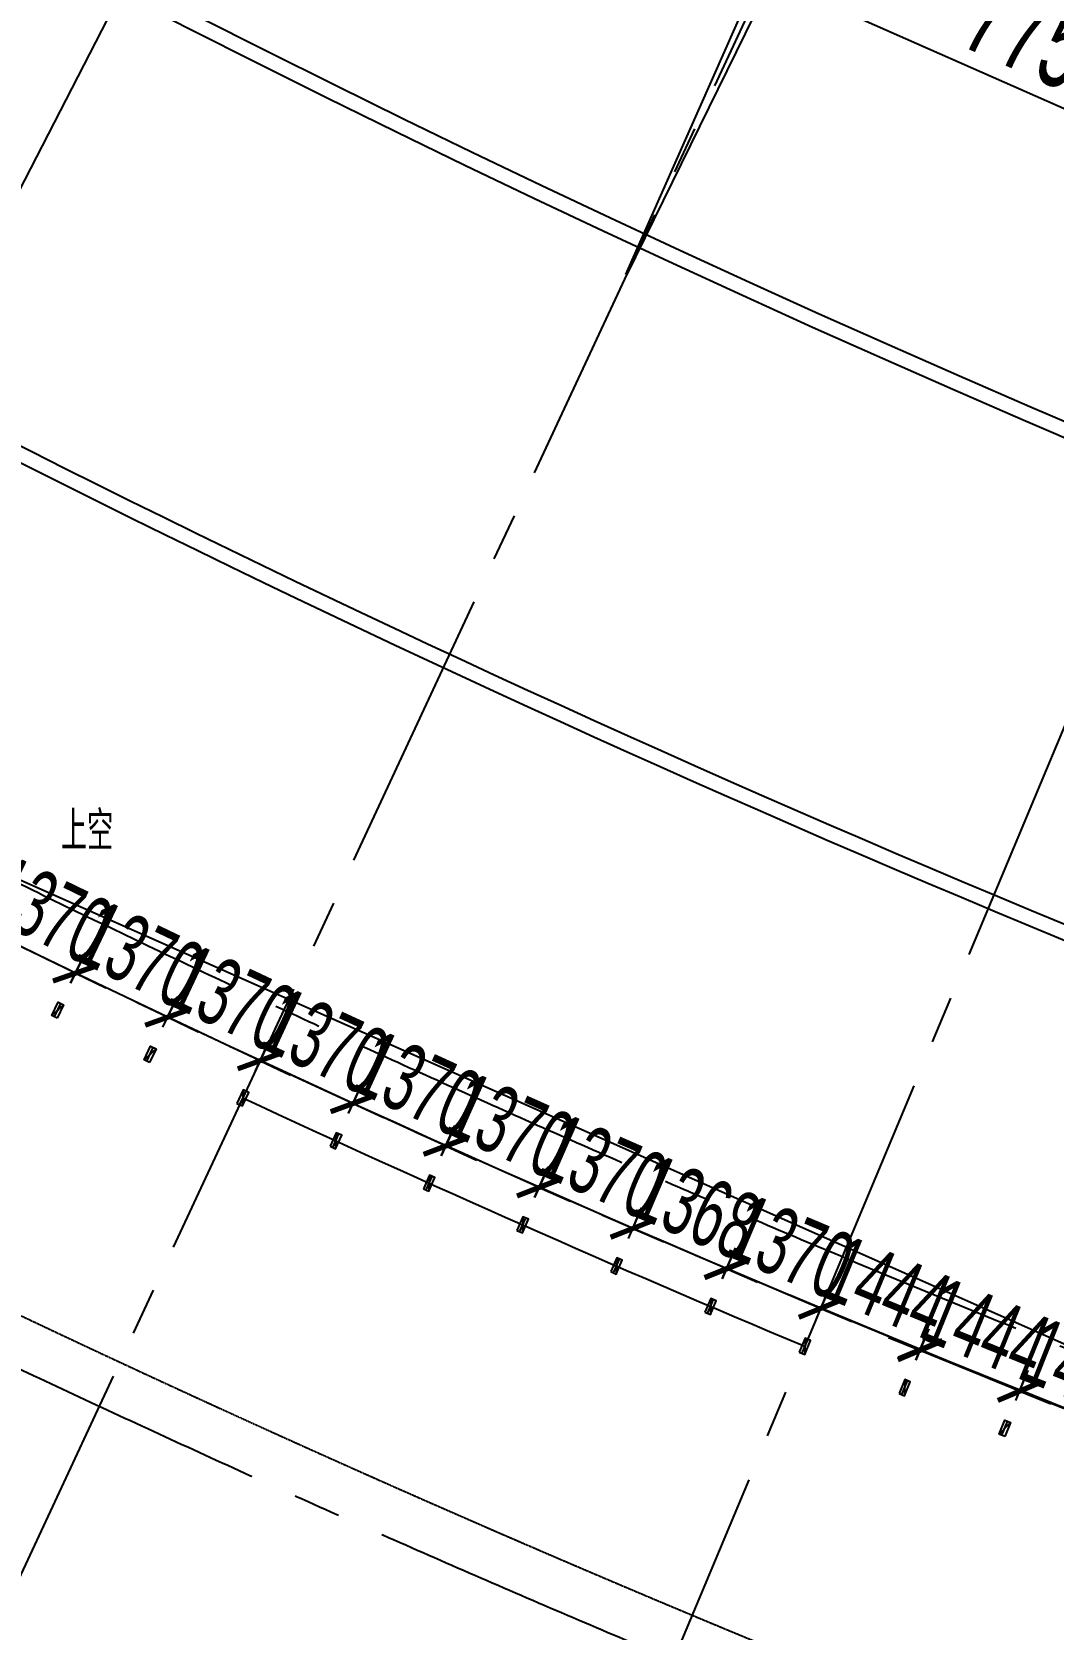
# Model space of a CAD drawing. Extents: x -668578 to 2331563, y -1202445 to 1620273.
# Drawn here: x 509769 to 523429, y 94215 to 115585 of the extents above; entities that cross this region are included whole.
import ezdxf

# ---------------------------------------------------------------- set-up
doc = ezdxf.new("R2010")
doc.units = 0
for name, pattern in [('CENTER2', [28.575, 19.05, -3.175, 3.175, -3.175]), ('DASH', [0.35, 0.25, -0.1]), ('DOT2', [0.125, 0, -0.125])]:
    doc.linetypes.add(name, pattern=pattern)
doc.layers.get('0').update_dxf_attribs({"color": 8})
doc.layers.get('Defpoints').update_dxf_attribs({"color": 8})
for name, color, linetype in [('#标注', 8, 'Continuous'), ('#轴线', 8, 'CENTER2'), ('A-AL', 8, 'Continuous'), ('A-FLOR-OTLN', 8, 'DOT2'), ('A-WIND-FRAM', 8, 'Continuous'), ('dim', 8, 'Continuous'), ('外轮廓', 8, 'Continuous'), ('建-文字', 8, 'Continuous'), ('建-符号', 8, 'Continuous')]:
    doc.layers.add(name, color=color, linetype=linetype)
doc.styles.add('JHZX', font='jrs.shx', dxfattribs={"width": 0.6, "bigfont": 'jhz.shx'})
doc.styles.add('XD2008', font='xd-hzs.shx', dxfattribs={"width": 0.7, "bigfont": 'xd-hztxt.shx'})
doc.dimstyles.new('JZBZ-300', dxfattribs={"dimscale": 300, "dimtxt": 3, "dimasz": 1.5, "dimexe": 1, "dimexo": 1, "dimgap": 0.5, "dimtad": 1, "dimdec": 0, "dimdsep": 46, "dimtxsty": 'JHZX', "dimblk1": 'ARCHTICK', "dimblk2": 'ARCHTICK', "dimsah": 1, "dimcen": 0, "dimclrd": 1, "dimclre": 1, "dimclrt": 2, "dimazin": 2, "dimtfac": 1, "dimtdec": 0, "dimtix": 1, "dimtmove": 0, "dimatfit": 3, "dimfxl": 0, "dimtolj": 1, "dimlwd": -1, "dimlwe": -1, "dimarcsym": 0})
doc.dimstyles.new('JZBZ-400', dxfattribs={"dimscale": 400, "dimtxt": 3, "dimasz": 1.5, "dimexe": 1, "dimexo": 1, "dimgap": 0.5, "dimtad": 1, "dimdec": 0, "dimdsep": 46, "dimtxsty": 'JHZX', "dimblk1": 'ARCHTICK', "dimblk2": 'ARCHTICK', "dimsah": 1, "dimcen": 0, "dimclrd": 1, "dimclre": 1, "dimclrt": 2, "dimazin": 2, "dimtfac": 1, "dimtdec": 0, "dimtix": 1, "dimtmove": 0, "dimatfit": 3, "dimfxl": 0, "dimtolj": 1, "dimlwd": -1, "dimlwe": -1, "dimarcsym": 0})

# ---------------------------------------------------------------- blocks, each defined once
blk = doc.blocks.new('_ARCHTICK')
at = {"color": 0, "linetype": 'ByBlock', "const_width": 0.15}
blk.add_lwpolyline([(-0.5, -0.5), (0.5, 0.5)], dxfattribs=at)
blk = doc.blocks.new('*D2918')
at = {"layer": '#标注', "ltscale": 300, "transparency": 16777216}
for p, q in [((52517, 44290), (60086, 50671)), ((174425, -21557), (175612, -11729))]:
    blk.add_line(p, q, dxfattribs=at)
blk.add_arc((197092, 166179), 179600, 220.13382, 263.11563, dxfattribs=at)
at = {"layer": 'Defpoints', "color": 0, "ltscale": 300, "transparency": 16777216}
for p in [(197092, 166179), (52212, 44032), (92699, 20035), (174378, -21955)]:
    blk.add_point(p, dxfattribs=at)
at = {"layer": '#标注', "ltscale": 300, "transparency": 16777216, "xscale": 600, "yscale": 600, "zscale": 600}
for p, rotation in [((59781, 50414), 130.1338192809486), ((175564, -12126), 353.1156299250185)]:
    blk.add_blockref('_ARCHTICK', p, dxfattribs=dict(at, rotation=rotation))
at = {"layer": '#标注', "ltscale": 300, "transparency": 16777216, "insert": (112118, 8861), "char_height": 1200, "attachment_point": 5, "rotation": 331.6247, "style": 'JHZX'}
blk.add_mtext('\\A1;42.98°', dxfattribs=at)
blk = doc.blocks.new('*D2939')
at = {"layer": '#标注', "ltscale": 300, "transparency": 16777216}
for p, q in [((-1773, -1481), (-9342, -7863)), ((165914, -92056), (164727, -101884))]:
    blk.add_line(p, q, dxfattribs=at)
blk.add_arc((197092, 166179), 269610, 220.13382, 263.11563, dxfattribs=at)
at = {"layer": 'Defpoints', "color": 0, "ltscale": 300, "transparency": 16777216}
for p in [(197092, 166179), (-1467, -1224), (40380, -53208), (165962, -91659)]:
    blk.add_point(p, dxfattribs=at)
at = {"layer": '#标注', "ltscale": 300, "transparency": 16777216, "xscale": 600, "yscale": 600, "zscale": 600}
for p, rotation in [((-9036, -7605), 130.1338192809485), ((164775, -101487), 353.1156299250187)]:
    blk.add_blockref('_ARCHTICK', p, dxfattribs=dict(at, rotation=rotation))
at = {"layer": '#标注', "ltscale": 300, "transparency": 16777216, "insert": (69342, -70334), "char_height": 1200, "attachment_point": 5, "rotation": 331.6247, "style": 'JHZX'}
blk.add_mtext('\\A1;42.98°', dxfattribs=at)
blk = doc.blocks.new('*D3005')
at = {"layer": '#标注', "transparency": 16777216}
for p, q in [((-54001, 4433), (-51718, 8658)), ((-51909, 8306), (-45083, 4619)), ((-47175, 746), (-44893, 4971))]:
    blk.add_line(p, q, dxfattribs=at)
at = {"layer": 'Defpoints', "color": 0, "transparency": 16777216}
for p in [(-45083, 4619), (-54191, 4081), (-47365, 394)]:
    blk.add_point(p, dxfattribs=at)
at = {"layer": '#标注', "transparency": 16777216, "xscale": 600, "yscale": 600, "zscale": 600}
for p, rotation in [((-51909, 8306), 151.6247212833316), ((-45083, 4619), 331.6247212833315)]:
    blk.add_blockref('_ARCHTICK', p, dxfattribs=dict(at, rotation=rotation))
at = {"layer": '#标注', "transparency": 16777216, "insert": (-48115, 7166), "char_height": 1200, "attachment_point": 5, "rotation": 331.6247, "style": 'JHZX'}
blk.add_mtext('\\A1;7758', dxfattribs=at)
blk = doc.blocks.new('*D3006')
at = {"layer": '#标注', "transparency": 16777216}
for p, q in [((-47189, 753), (-45043, 5130)), ((-45219, 4771), (-38253, 1357)), ((-40223, -2662), (-38077, 1716))]:
    blk.add_line(p, q, dxfattribs=at)
at = {"layer": 'Defpoints', "color": 0, "transparency": 16777216}
for p in [(-38253, 1357), (-47365, 394), (-40399, -3021)]:
    blk.add_point(p, dxfattribs=at)
at = {"layer": '#标注', "transparency": 16777216, "xscale": 600, "yscale": 600, "zscale": 600}
for p, rotation in [((-45219, 4771), 153.8869297643725), ((-38253, 1357), 333.8869297643725)]:
    blk.add_blockref('_ARCHTICK', p, dxfattribs=dict(at, rotation=rotation))
at = {"layer": '#标注', "transparency": 16777216, "insert": (-41384, 3782), "char_height": 1200, "attachment_point": 5, "rotation": 333.8869, "style": 'JHZX'}
blk.add_mtext('\\A1;7758', dxfattribs=at)
blk = doc.blocks.new('*D3007')
at = {"layer": '#标注', "transparency": 16777216}
for p, q in [((-40237, -2655), (-38295, 1737)), ((-38457, 1371), (-31362, -1766)), ((-33142, -5792), (-31200, -1400))]:
    blk.add_line(p, q, dxfattribs=at)
at = {"layer": 'Defpoints', "color": 0, "transparency": 16777216}
for p in [(-31362, -1766), (-40399, -3021), (-33304, -6158)]:
    blk.add_point(p, dxfattribs=at)
at = {"layer": '#标注', "transparency": 16777216, "xscale": 600, "yscale": 600, "zscale": 600}
for p, rotation in [((-38457, 1371), 156.149138245412), ((-31362, -1766), 336.149138245412)]:
    blk.add_blockref('_ARCHTICK', p, dxfattribs=dict(at, rotation=rotation))
at = {"layer": '#标注', "transparency": 16777216, "insert": (-34586, 534), "char_height": 1200, "attachment_point": 5, "rotation": 336.1491, "style": 'JHZX'}
blk.add_mtext('\\A1;7758', dxfattribs=at)
blk = doc.blocks.new('*D2073')
at = {"layer": '#标注', "color": 1, "ltscale": 300, "transparency": 16777216}
for p, q in [((517749, 99440), (517925, 99849)), ((517806, 99574), (517393, 99752)), ((519063, 99033), (517806, 99574)), ((519005, 98899), (519181, 99309)), ((519063, 99033), (519476, 98855))]:
    blk.add_line(p, q, dxfattribs=at)
at = {"layer": 'Defpoints', "color": 0, "ltscale": 300, "transparency": 16777216}
for p in [(517806, 99574), (517630, 99165), (518887, 98624)]:
    blk.add_point(p, dxfattribs=at)
at = {"layer": '#标注', "color": 1, "ltscale": 300, "transparency": 16777216, "xscale": 450, "yscale": 450, "zscale": 450}
for p, rotation in [((517806, 99574), 336.7149049541475), ((519063, 99033), 156.7149049541475)]:
    blk.add_blockref('_ARCHTICK', p, dxfattribs=dict(at, rotation=rotation))
at = {"layer": '#标注', "color": 2, "ltscale": 300, "transparency": 16777216, "insert": (518672, 99855), "char_height": 900, "attachment_point": 5, "rotation": 336.7149, "style": 'JHZX'}
blk.add_mtext('\\A1;1368', dxfattribs=at)
blk = doc.blocks.new('*D2074')
at = {"layer": '#标注', "color": 1, "ltscale": 300, "transparency": 16777216}
for p, q in [((519062, 99039), (518648, 99214)), ((519004, 98900), (519179, 99315)), ((520324, 98506), (519062, 99039)), ((520265, 98367), (520441, 98782)), ((520324, 98506), (520738, 98331))]:
    blk.add_line(p, q, dxfattribs=at)
at = {"layer": 'Defpoints', "color": 0, "ltscale": 300, "transparency": 16777216}
for p in [(519062, 99039), (518887, 98624), (520148, 98091)]:
    blk.add_point(p, dxfattribs=at)
at = {"layer": '#标注', "color": 1, "ltscale": 300, "transparency": 16777216, "xscale": 450, "yscale": 450, "zscale": 450}
for p, rotation in [((519062, 99039), 337.0917088382226), ((520324, 98506), 157.0917088382226)]:
    blk.add_blockref('_ARCHTICK', p, dxfattribs=dict(at, rotation=rotation))
at = {"layer": '#标注', "color": 2, "ltscale": 300, "transparency": 16777216, "insert": (519927, 99325), "char_height": 900, "attachment_point": 5, "rotation": 337.0917, "style": 'JHZX'}
blk.add_mtext('\\A1;1370', dxfattribs=at)
blk = doc.blocks.new('*D2076')
at = {"layer": '#标注', "color": 1, "ltscale": 300, "transparency": 16777216}
for p, q in [((522932, 97273), (523093, 97679)), ((522982, 97400), (522564, 97566)), ((524324, 96866), (522982, 97400)), ((524273, 96738), (524435, 97144)), ((524324, 96866), (524742, 96699))]:
    blk.add_line(p, q, dxfattribs=at)
at = {"layer": 'Defpoints', "color": 0, "ltscale": 300, "transparency": 16777216}
for p in [(522982, 97400), (522821, 96994), (524162, 96460)]:
    blk.add_point(p, dxfattribs=at)
at = {"layer": '#标注', "color": 1, "ltscale": 300, "transparency": 16777216, "xscale": 450, "yscale": 450, "zscale": 450}
for p, rotation in [((522982, 97400), 338.2895952183284), ((524324, 96866), 158.2895952183284)]:
    blk.add_blockref('_ARCHTICK', p, dxfattribs=dict(at, rotation=rotation))
at = {"layer": '#标注', "color": 2, "ltscale": 300, "transparency": 16777216, "insert": (523875, 97690), "char_height": 900, "attachment_point": 5, "rotation": 338.2896, "style": 'JHZX'}
blk.add_mtext('\\A1;1444', dxfattribs=at)
blk = doc.blocks.new('*D2077')
at = {"layer": '#标注', "color": 1, "ltscale": 300, "transparency": 16777216}
for p, q in [((521646, 97941), (521230, 98110)), ((521595, 97815), (521759, 98219)), ((522984, 97397), (521646, 97941)), ((522933, 97272), (523097, 97675)), ((522984, 97397), (523401, 97228))]:
    blk.add_line(p, q, dxfattribs=at)
at = {"layer": 'Defpoints', "color": 0, "ltscale": 300, "transparency": 16777216}
for p in [(521646, 97941), (521483, 97537), (522821, 96994)]:
    blk.add_point(p, dxfattribs=at)
at = {"layer": '#标注', "color": 1, "ltscale": 300, "transparency": 16777216, "xscale": 450, "yscale": 450, "zscale": 450}
for p, rotation in [((521646, 97941), 337.8920562301479), ((522984, 97397), 157.8920562301479)]:
    blk.add_blockref('_ARCHTICK', p, dxfattribs=dict(at, rotation=rotation))
at = {"layer": '#标注', "color": 2, "ltscale": 300, "transparency": 16777216, "insert": (522541, 98225), "char_height": 900, "attachment_point": 5, "rotation": 337.8921, "style": 'JHZX'}
blk.add_mtext('\\A1;1444', dxfattribs=at)
blk = doc.blocks.new('*D2078')
at = {"layer": '#标注', "color": 1, "ltscale": 300, "transparency": 16777216}
for p, q in [((520263, 98368), (520437, 98786)), ((520322, 98508), (519906, 98681)), ((521656, 97955), (520322, 98508)), ((521597, 97815), (521771, 98232)), ((521656, 97955), (522071, 97783))]:
    blk.add_line(p, q, dxfattribs=at)
at = {"layer": 'Defpoints', "color": 0, "ltscale": 300, "transparency": 16777216}
for p in [(520322, 98508), (520148, 98091), (521483, 97537)]:
    blk.add_point(p, dxfattribs=at)
at = {"layer": '#标注', "color": 1, "ltscale": 300, "transparency": 16777216, "xscale": 450, "yscale": 450, "zscale": 450}
for p, rotation in [((520322, 98508), 337.4789991938293), ((521656, 97955), 157.4789991938293)]:
    blk.add_blockref('_ARCHTICK', p, dxfattribs=dict(at, rotation=rotation))
at = {"layer": '#标注', "color": 2, "ltscale": 300, "transparency": 16777216, "insert": (521219, 98786), "char_height": 900, "attachment_point": 5, "rotation": 337.479, "style": 'JHZX'}
blk.add_mtext('\\A1;1444', dxfattribs=at)
blk = doc.blocks.new('*D2079')
at = {"layer": '#标注', "color": 1, "ltscale": 300, "transparency": 16777216}
for p, q in [((516554, 100126), (516142, 100307)), ((516494, 99990), (516675, 100401)), ((517809, 99576), (516554, 100126)), ((517749, 99440), (517929, 99851)), ((517809, 99576), (518221, 99396))]:
    blk.add_line(p, q, dxfattribs=at)
at = {"layer": 'Defpoints', "color": 0, "ltscale": 300, "transparency": 16777216}
for p in [(516554, 100126), (516374, 99715), (517629, 99165)]:
    blk.add_point(p, dxfattribs=at)
at = {"layer": '#标注', "color": 1, "ltscale": 300, "transparency": 16777216, "xscale": 450, "yscale": 450, "zscale": 450}
for p, rotation in [((516554, 100126), 336.3376419194804), ((517809, 99576), 156.3376419194804)]:
    blk.add_blockref('_ARCHTICK', p, dxfattribs=dict(at, rotation=rotation))
at = {"layer": '#标注', "color": 2, "ltscale": 300, "transparency": 16777216, "insert": (517422, 100401), "char_height": 900, "attachment_point": 5, "rotation": 336.3376, "style": 'JHZX'}
blk.add_mtext('\\A1;1370', dxfattribs=at)
blk = doc.blocks.new('*D2080')
at = {"layer": '#标注', "color": 1, "ltscale": 300, "transparency": 16777216}
for p, q in [((515245, 100547), (515427, 100955)), ((515305, 100681), (514894, 100864)), ((516556, 100123), (515305, 100681)), ((516496, 99989), (516678, 100397)), ((516556, 100123), (516967, 99939))]:
    blk.add_line(p, q, dxfattribs=at)
at = {"layer": 'Defpoints', "color": 0, "ltscale": 300, "transparency": 16777216}
for p in [(515305, 100681), (515123, 100273), (516374, 99715)]:
    blk.add_point(p, dxfattribs=at)
at = {"layer": '#标注', "color": 1, "ltscale": 300, "transparency": 16777216, "xscale": 450, "yscale": 450, "zscale": 450}
for p, rotation in [((515305, 100681), 335.9606084374738), ((516556, 100123), 155.9606084374738)]:
    blk.add_blockref('_ARCHTICK', p, dxfattribs=dict(at, rotation=rotation))
at = {"layer": '#标注', "color": 2, "ltscale": 300, "transparency": 16777216, "insert": (516175, 100950), "char_height": 900, "attachment_point": 5, "rotation": 335.9606, "style": 'JHZX'}
blk.add_mtext('\\A1;1370', dxfattribs=at)
blk = doc.blocks.new('*D2081')
at = {"layer": '#标注', "color": 1, "ltscale": 300, "transparency": 16777216}
for p, q in [((514003, 101116), (514188, 101521)), ((514063, 101249), (513654, 101436)), ((515309, 100678), (514063, 101249)), ((515248, 100546), (515434, 100951)), ((515309, 100678), (515718, 100491))]:
    blk.add_line(p, q, dxfattribs=at)
at = {"layer": 'Defpoints', "color": 0, "ltscale": 300, "transparency": 16777216}
for p in [(514063, 101249), (513878, 100843), (515123, 100273)]:
    blk.add_point(p, dxfattribs=at)
at = {"layer": '#标注', "color": 1, "ltscale": 300, "transparency": 16777216, "xscale": 450, "yscale": 450, "zscale": 450}
for p, rotation in [((514063, 101249), 335.3950584251132), ((515309, 100678), 155.3950584251133)]:
    blk.add_blockref('_ARCHTICK', p, dxfattribs=dict(at, rotation=rotation))
at = {"layer": '#标注', "color": 2, "ltscale": 300, "transparency": 16777216, "insert": (514936, 101509), "char_height": 900, "attachment_point": 5, "rotation": 335.3951, "style": 'JHZX'}
blk.add_mtext('\\A1;1370', dxfattribs=at)
blk = doc.blocks.new('*D2082')
at = {"layer": '#标注', "color": 1, "ltscale": 300, "transparency": 16777216}
for p, q in [((512820, 101821), (512412, 102009)), ((512758, 101686), (512946, 102093)), ((514064, 101246), (512820, 101821)), ((514002, 101112), (514190, 101519)), ((514064, 101246), (514472, 101058))]:
    blk.add_line(p, q, dxfattribs=at)
at = {"layer": 'Defpoints', "color": 0, "ltscale": 300, "transparency": 16777216}
for p in [(512820, 101821), (512632, 101414), (513876, 100839)]:
    blk.add_point(p, dxfattribs=at)
at = {"layer": '#标注', "color": 1, "ltscale": 300, "transparency": 16777216, "xscale": 450, "yscale": 450, "zscale": 450}
for p, rotation in [((512820, 101821), 335.2065417108847), ((514064, 101246), 155.2065417108847)]:
    blk.add_blockref('_ARCHTICK', p, dxfattribs=dict(at, rotation=rotation))
at = {"layer": '#标注', "color": 2, "ltscale": 300, "transparency": 16777216, "insert": (513694, 102078), "char_height": 900, "attachment_point": 5, "rotation": 335.2065, "style": 'JHZX'}
blk.add_mtext('\\A1;1370', dxfattribs=at)
blk = doc.blocks.new('*D2083')
at = {"layer": '#标注', "color": 1, "ltscale": 300, "transparency": 16777216}
for p, q in [((511583, 102402), (511176, 102593)), ((511520, 102268), (511711, 102673)), ((512823, 101819), (511583, 102402)), ((512760, 101685), (512951, 102091)), ((512823, 101819), (513230, 101628))]:
    blk.add_line(p, q, dxfattribs=at)
at = {"layer": 'Defpoints', "color": 0, "ltscale": 300, "transparency": 16777216}
for p in [(511583, 102402), (511393, 101996), (512632, 101414)]:
    blk.add_point(p, dxfattribs=at)
at = {"layer": '#标注', "color": 1, "ltscale": 300, "transparency": 16777216, "xscale": 450, "yscale": 450, "zscale": 450}
for p, rotation in [((511583, 102402), 334.8295074856646), ((512823, 101819), 154.8295074856645)]:
    blk.add_blockref('_ARCHTICK', p, dxfattribs=dict(at, rotation=rotation))
at = {"layer": '#标注', "color": 2, "ltscale": 300, "transparency": 16777216, "insert": (512458, 102654), "char_height": 900, "attachment_point": 5, "rotation": 334.8295, "style": 'JHZX'}
blk.add_mtext('\\A1;1370', dxfattribs=at)
blk = doc.blocks.new('*D2084')
at = {"layer": '#标注', "color": 1, "ltscale": 300, "transparency": 16777216}
for p, q in [((510286, 102857), (510480, 103262)), ((510350, 102992), (509944, 103186)), ((511586, 102401), (510350, 102992)), ((511522, 102267), (511716, 102672)), ((511586, 102401), (511992, 102207))]:
    blk.add_line(p, q, dxfattribs=at)
at = {"layer": 'Defpoints', "color": 0, "ltscale": 300, "transparency": 16777216}
for p in [(510350, 102992), (510157, 102587), (511393, 101996)]:
    blk.add_point(p, dxfattribs=at)
at = {"layer": '#标注', "color": 1, "ltscale": 300, "transparency": 16777216, "xscale": 450, "yscale": 450, "zscale": 450}
for p, rotation in [((510350, 102992), 334.4524741199953), ((511586, 102401), 154.4524741199953)]:
    blk.add_blockref('_ARCHTICK', p, dxfattribs=dict(at, rotation=rotation))
at = {"layer": '#标注', "color": 2, "ltscale": 300, "transparency": 16777216, "insert": (511227, 103238), "char_height": 900, "attachment_point": 5, "rotation": 334.4525, "style": 'JHZX'}
blk.add_mtext('\\A1;1370', dxfattribs=at)
blk = doc.blocks.new('*D1729')
at = {"layer": '#标注', "color": 1, "ltscale": 300, "transparency": 16777216}
for p, q in [((509056, 103455), (509252, 103859)), ((509121, 103589), (508716, 103786)), ((510353, 102990), (509121, 103589)), ((510288, 102857), (510484, 103260)), ((510353, 102990), (510758, 102794))]:
    blk.add_line(p, q, dxfattribs=at)
at = {"layer": 'Defpoints', "color": 0, "ltscale": 300, "transparency": 16777216}
for p in [(509121, 103589), (508925, 103186), (510157, 102587)]:
    blk.add_point(p, dxfattribs=at)
at = {"layer": '#标注', "color": 1, "ltscale": 300, "transparency": 16777216, "xscale": 450, "yscale": 450, "zscale": 450}
for p, rotation in [((509121, 103589), 334.0754407613603), ((510353, 102990), 154.0754407613602)]:
    blk.add_blockref('_ARCHTICK', p, dxfattribs=dict(at, rotation=rotation))
at = {"layer": '#标注', "color": 2, "ltscale": 300, "transparency": 16777216, "insert": (509999, 103829), "char_height": 900, "attachment_point": 5, "rotation": 334.0754, "style": 'JHZX'}
blk.add_mtext('\\A1;1370', dxfattribs=at)
blk = doc.blocks.new('幕墙分隔')
for p, q in [((-40, -100), (40, 100)), ((0, 100), (0, -100))]:
    blk.add_line(p, q)
blk.add_lwpolyline([(-40, 100), (40, 100), (40, -100), (-40, -100)], close=True)
blk = doc.blocks.new('A$C9fbb2d7a')
at = {"layer": 'A-AL'}
for points in [[(-143011, -4763, 0.37323), (-142744, -8750, 0.170493), (12906, -84262, 0.412397), (16280, -81597), (25756, -3110)], [(-30332, -19384, -0.03866), (-59402, -5839, -0.03866)]]:
    blk.add_lwpolyline(points, format="xyb", dxfattribs=at)
at = {"layer": 'A-FLOR-OTLN'}
blk.add_arc((42590, 175095), 260600, 224.76926, 263.47095, dxfattribs=at)
at = {"layer": 'A-WIND-FRAM'}
blk.add_arc((42590, 175095), 208250, 245.01803, 247.28023, dxfattribs=at)
for p in [(-47838, -12498), (-46602, -13089), (-44117, -14246), (-42869, -14813), (-41618, -15371), (-40363, -15921), (-39104, -16463), (-36469, -17457), (-35131, -18001)]:
    blk.add_point(p, dxfattribs=at)
at = {"layer": '外轮廓', "color": 3, "linetype": 'DASH', "ltscale": 5}
blk.add_lwpolyline([(-112763, 26786), (-144951, -5020, 0.412976), (-144980, -8689, 0.149442), (-10150, -82155, 0.414726), (-7076, -80123), (1875, -35767, 0.413123), (-150, -32706, -0.149509), (-109077, 26754, 0.415715), (-112763, 26786)], format="xyb", close=True, dxfattribs=at)
at = {"layer": '外轮廓'}
for radius, start, end in [(195700, 211.06464, 249.3814), (195500, 211.09996, 249.38124), (201700, 240.46522, 249.38619), (201900, 240.522, 249.38635)]:
    blk.add_arc((42590, 175095), radius, start, end, dxfattribs=at)
at = {"layer": '建-符号'}
blk.add_lwpolyline([(-59402, -5839), (-30930, -18493), (-28303, -13950)], dxfattribs=at)
at = {"layer": 'A-WIND-FRAM'}
for p, rotation in [((-47838, -12498), 154.2637165100413), ((-46602, -13089), 154.6409907736183), ((-35168, -18093), 158.0908257241999)]:
    blk.add_blockref('幕墙分隔', p, dxfattribs=dict(at, rotation=rotation))
for p, xscale, rotation in [((-45361, -13672), -0.9999999999999993, 155.018025102447), ((-44117, -14246), -0.9999999999999999, 155.3950584252164), ((-42869, -14813), -1, 155.7723326887934), ((-41618, -15371), -1, 156.1493995863853), ((-40363, -15921), -0.9999999999999999, 156.5261603490276), ((-39104, -16463), -1, 156.9031921231809), ((-37842, -16996), -0.9999999999999998, 157.2802253814581), ((-36507, -17550), -1, 157.677771623017)]:
    blk.add_blockref('幕墙分隔', p, dxfattribs=dict(at, xscale=xscale, rotation=rotation))
at = {"layer": '建-文字', "style": 'XD2008', "width": 0.7}
blk.add_text('上空', height=525, dxfattribs=at).set_placement((-47794, -10361))
blk = doc.blocks.new('A$Caccc0cd0')
at = {"layer": '#标注'}
for p1, p2, distance, picture, middle in [((-54190.7, 4080.6), (-47364.9, 393.7), 4802.1, '*D3005', (-48115.5, 7166.2)), ((-47364.9, 393.7), (-40398.9, -3020.9), 4875.1, '*D3006', (-41384, 3782.3)), ((-40398.9, -3020.9), (-33303.5, -6157.8), 4802.1, '*D3007', (-34586, 534.3))]:
    dim = blk.add_aligned_dim(p1=p1, p2=p2, distance=distance, dimstyle='JZBZ-400', override={"dimclrd": 256, "dimclre": 256, "dimclrt": 256}, dxfattribs=at)
    dim.commit()
    dim.dimension.update_dxf_attribs({"geometry": picture, "text_midpoint": middle})
blk = doc.blocks.new('DSGDFG')
at = {"layer": '#标注', "ltscale": 300}
blk.add_arc((197092.2, 166179.2), 257800, 220.136073, 263.11563, dxfattribs=at)
at = {"layer": '#轴线', "ltscale": 200}
for p, q in [((110342.2, -2298.4), (78196.4, -64728.8)), ((117060, -5591.3), (87404.4, -69240.3)), ((96783.9, -73383.1), (123902.6, -8616.5))]:
    blk.add_line(p, q, dxfattribs=at)
for radius in [206950, 212800, 220600, 228400, 236200, 244000, 251800, 257800]:
    blk.add_arc((197092.2, 166179.2), radius, 218.438892, 265.140584, dxfattribs=at)
at = {"layer": '#标注', "ltscale": 300}
blk.add_blockref('A$Caccc0cd0', (154502.6, -8915.6), dxfattribs=at)
for base, p1, p2, picture, middle in [((40379.7, -53208.3), (-1467, -1223.5), (165961.7, -91658.5), '*D2939', (69341.6, -70334.5)), ((92698.6, 20034.9), (52211.6, 44032.2), (174377.5, -21954.5), '*D2918', (112118.4, 8861.3))]:
    dim = blk.add_angular_dim_3p(base=base, center=(197092.1, 166179.2), p1=p1, p2=p2, dimstyle='JZBZ-400', override={"dimclrd": 256, "dimclre": 256, "dimclrt": 256}, dxfattribs=at)
    dim.commit()
    dim.dimension.update_dxf_attribs({"geometry": picture, "text_midpoint": middle})
blk = doc.blocks.new('HFJHG')
at = {"layer": '#标注', "ltscale": 300}
for p1, p2, distance, picture, middle in [((510156.9, 102586.8), (508925, 103185.6), -448.6, '*D1729', (509999.4, 103829.3)), ((511392.7, 101996.1), (510156.9, 102586.8), -448.6, '*D2084', (511227.1, 103237.5)), ((512632.4, 101413.5), (511392.7, 101996.1), -448.4, '*D2083', (512458.5, 102653.7)), ((513875.9, 100839.2), (512632.4, 101413.5), -448.5, '*D2082', (513693.8, 102078.2)), ((515123.1, 100273), (513877.7, 100843.3), -445.9, '*D2081', (514935.9, 101509.1)), ((516374, 99715), (515123.1, 100273), -446.3, '*D2080', (516174.8, 100949.6)), ((517628.6, 99165.2), (516374, 99715), -448.8, '*D2079', (517422.2, 100400.7)), ((518886.7, 98623.8), (517630.1, 99164.6), -445.6, '*D2073', (518671.8, 99854.7)), ((520148.4, 98090.6), (518886.7, 98623.8), -450.8, '*D2074', (519926.6, 99325.1)), ((521482.5, 97537.4), (520148.4, 98090.6), -452.3, '*D2078', (521218.5, 98786)), ((522820.6, 96993.9), (521482.5, 97537.4), -435.5, '*D2077', (522541.3, 98225.1)), ((524162.3, 96459.7), (522820.6, 96993.9), -437.1, '*D2076', (523875.1, 97690.3))]:
    dim = blk.add_aligned_dim(p1=p1, p2=p2, distance=distance, dimstyle='JZBZ-300', dxfattribs=at)
    dim.commit()
    dim.dimension.update_dxf_attribs({"geometry": picture, "text_midpoint": middle})

msp = doc.modelspace()

# ---------------------------------------------------------------- block references
at = {"layer": '#标注'}
for name, p in [('DSGDFG', (403448.9, 123910)), ('HFJHG', (0, 0))]:
    msp.add_blockref(name, p, dxfattribs=at)
at = {"layer": 'dim', "ltscale": 300}
msp.add_blockref('A$C9fbb2d7a', (557951.5, 114994.4), dxfattribs=at)

doc.saveas('drawing.dxf')
